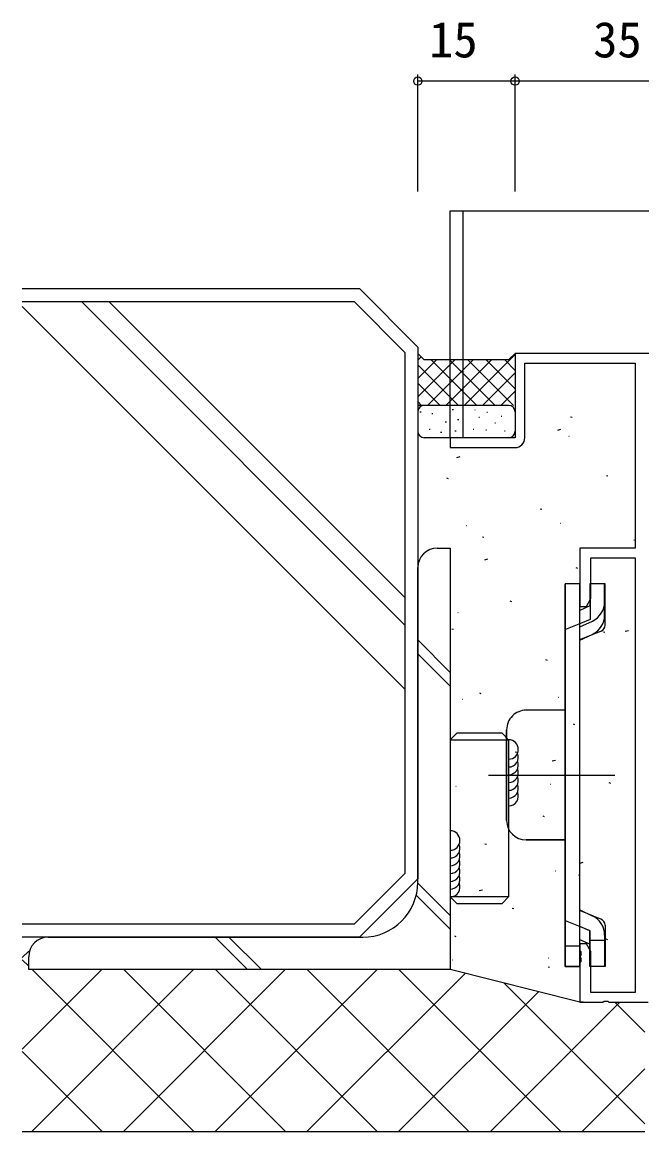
# Model space of a CAD drawing. Units: millimetres, scale not verified. Extents: x -437 to 438, y -344 to 341.
# Drawn here: x -78.8 to 16.7, y -208.7 to -37.6 of the extents above; entities that cross this region are included whole.
import ezdxf
from ezdxf.enums import TextEntityAlignment as Align

# ---------------------------------------------------------------- set-up
doc = ezdxf.new("R2010")
doc.units = ezdxf.units.MM
doc.header["$LTSCALE"] = 2
for name, color, linetype in [('0-2_YKK_11', 7, 'Continuous'), ('0-3_YKK_12', 2, 'Continuous'), ('0-4_YKK_13', 4, 'Continuous'), ('0-5_YKK_D', 6, 'Continuous'), ('0-7_YSS_K', 3, 'Continuous')]:
    doc.layers.add(name, color=color, linetype=linetype)
doc.styles.add('ＭＳ ゴシック', font='')
doc.styles.get('ＭＳ ゴシック').set_extended_font_data('MS Gothic')

msp = doc.modelspace()

# ---------------------------------------------------------------- linework, layer by layer
at = {"layer": '0-2_YKK_11'}
for points in [[(32.2, -88.7), (-2.8, -88.7), (-2.8, -101.7), (-12.8, -101.7), (-12.8, -103.2), (-2.8, -103.2)], [(-1.3, -101.7), (-1.3, -90.2), (15.7, -90.2), (15.7, -118.7), (7.2, -118.7), (7.2, -127.7), (8.2, -127.7), (8.9, -126.488), (8.9, -120.2), (15.7, -120.2)], [(15.7, -120.2), (15.7, -187.2), (8.9, -187.2), (8.9, -180.912), (8.2, -179.7), (7.2, -179.7), (7.2, -180.742), (7.32, -180.925), (7.32, -181.475), (7.2, -181.658), (7.2, -181.742), (7.32, -181.925), (7.32, -182.475), (7.2, -182.658), (7.2, -188.7), (10.742, -188.7), (10.925, -188.58), (11.475, -188.58), (11.658, -188.7), (17.7, -188.7)]]:
    msp.add_lwpolyline(points, dxfattribs=at)
msp.add_arc((-2.8, -101.7), 1.5, 270.00001, 359.99999, dxfattribs=at)
at = {"layer": '0-3_YKK_12'}
for p, q in [((-10.8, -89.7), (-10.8, -66.7)), ((-12.8, -101.7), (-12.8, -89.7)), ((-10.8, -101.7), (-10.8, -89.7))]:
    msp.add_line(p, q, dxfattribs=at)
msp.add_lwpolyline([(-12.8, -89.7), (-12.8, -66.7), (112.7, -66.7)], dxfattribs=at)
at = {"layer": '0-4_YKK_13'}
for p, q in [((4.897, -183.2), (4.903, -124.2)), ((7.2, -124.2), (4.903, -124.2)), ((7.197, -183.2), (7.198, -124.2)), ((8.774, -124.2), (8.774, -129.7)), ((11.074, -124.2), (8.774, -124.2)), ((11.074, -130.577), (11.075, -124.2)), ((11, -129.032), (11, -126.494)), ((7.2, -130.861), (9.112, -129.956)), ((10.448, -131.504), (7.274, -132.787)), ((7.2, -132.906), (9.095, -132.023)), ((4.898, -143.7), (-1.101, -143.7)), ((4.9, -143.7), (-1.1, -143.7)), ((-4.102, -160.699), (-4.102, -146.7)), ((-4.1, -146.7), (-4.1, -160.7)), ((-6.881, -153.7), (12.571, -153.7)), ((4.896, -163.7), (-1.102, -163.699)), ((-1.1, -163.7), (4.9, -163.7)), ((7.2, -174.494), (9.095, -175.377)), ((7.271, -177.093), (4.971, -176.163)), ((10.446, -175.895), (7.271, -174.612)), ((8.771, -177.699), (7.271, -177.093)), ((8.771, -183.199), (8.771, -177.699)), ((11.071, -176.822), (11.071, -183.2)), ((8.7, -179.794), (7.2, -179.084)), ((8.7, -179.143), (11, -179.143)), ((4.9, -180.025), (7.2, -180.025)), ((7.197, -183.2), (4.897, -183.199)), ((11.071, -183.2), (8.771, -183.2))]:
    msp.add_line(p, q, dxfattribs=at)
msp.add_lwpolyline([(7.2, -183.2), (7.2, -124.2), (4.9, -124.2), (4.9, -183.2)], close=True, dxfattribs=at)
for points in [[(11, -126.973), (11, -124.2), (8.7, -124.2), (8.7, -127.606), (7.2, -128.316)], [(8.774, -129.7), (7.274, -130.306), (4.974, -131.235)], [(11, -178.368), (11, -180.906), (11, -183.2), (8.7, -183.2), (8.7, -177.731), (7.2, -177.032)]]:
    msp.add_lwpolyline(points, dxfattribs=at)
for centre, radius, start, end in [((7.7, -126.973), 3.3, 295.33088, 360), ((7.7, -129.032), 3.3, 295, 360), ((10.074, -130.577), 1, 291.99783, 0), ((-1.102, -146.7), 3, 89.99873, 179.99878), ((-1.1, -146.7), 3, 89.99998, 180.00002), ((-1.102, -160.699), 3, 179.99878, 269.99845), ((-1.1, -160.7), 3, 180.00002, 270), ((7.7, -178.368), 3.3, 360, 65), ((10.071, -176.822), 1, 0, 67.99665)]:
    msp.add_arc(centre, radius, start, end, dxfattribs=at)
at = {"layer": '0-5_YKK_D'}
for p, q in [((-17.8, -63.7), (-17.8, -45.7)), ((-2.8, -63.7), (-2.8, -45.7)), ((-2.8, -63.7), (-2.8, -45.7)), ((-2.8, -46.7), (-17.8, -46.7)), ((32.2, -46.7), (-2.8, -46.7))]:
    msp.add_line(p, q, dxfattribs=at)
for centre in [(-17.8, -46.7), (-2.8, -46.7), (-2.8, -46.7)]:
    msp.add_circle(centre, 0.637, dxfattribs=at)
at = {"layer": '0-7_YSS_K'}
for p, q in [((-78.8, -81.47), (-19.8, -140.47)), ((-69.67, -80.7), (-19.8, -130.57)), ((-65.428, -80.7), (-19.8, -126.328)), ((-17.8, -88.7), (-16.8, -89.7)), ((-10.635, -96.706), (-2.8, -88.871)), ((-2.8, -88.7), (-3.8, -89.7)), ((-17.8, -89.729), (-17.286, -89.214)), ((-17.8, -92.557), (-14.943, -89.7)), ((-17.8, -95.386), (-12.114, -89.7)), ((-11.543, -96.705), (-17.8, -90.449)), ((-3.8, -89.7), (-16.8, -89.7)), ((-16.287, -96.701), (-9.286, -89.7)), ((-8.713, -96.708), (-15.72, -89.7)), ((-13.461, -96.704), (-6.457, -89.7)), ((-5.882, -96.71), (-12.892, -89.7)), ((-3.051, -96.712), (-10.063, -89.7)), ((-2.8, -94.135), (-7.235, -89.7)), ((-2.8, -91.307), (-4.407, -89.7)), ((-7.809, -96.708), (-2.8, -91.699)), ((-14.374, -96.703), (-17.8, -93.277)), ((-4.983, -96.711), (-2.8, -94.528)), ((-17.205, -96.701), (-17.8, -96.106)), ((-3.8, -96.7), (-17.8, -96.7)), ((-12.316, -97.402), (-12.516, -97.402)), ((-9.031, -97.377), (-8.931, -97.377)), ((-9.031, -97.377), (-8.931, -97.377)), ((-17.8, -97.7), (-17.8, -100.7)), ((-17.301, -97.729), (-17.501, -97.729)), ((-15.462, -98.015), (-15.662, -98.015)), ((-11.499, -98.914), (-11.699, -98.914)), ((-8.381, -98.514), (-8.281, -98.514)), ((-7.162, -97.743), (-7.062, -97.743)), ((-4.928, -98.352), (-4.828, -98.352)), ((-2.8, -97.7), (-2.8, -100.7)), ((5.757, -98.449), (5.994, -98.527)), ((-15.871, -100.425), (-16.071, -100.425)), ((-14.114, -100.875), (-14.314, -100.875)), ((-13.378, -99.281), (-13.578, -99.281)), ((-11.907, -100.67), (-12.107, -100.67)), ((-9.275, -100.382), (-9.175, -100.382)), ((-7.325, -100.463), (-7.225, -100.463)), ((-5.943, -99.407), (-5.843, -99.407)), ((-4.44, -100.625), (-4.34, -100.625)), ((3.795, -100.495), (4.277, -100.364)), ((-3.8, -101.7), (-16.8, -101.7)), ((5.481, -101.463), (5.531, -101.461)), ((-11.763, -104.734), (-11.281, -104.603)), ((11.271, -107.507), (11.508, -107.586)), ((-13.362, -107.883), (-13.125, -107.962)), ((1.073, -112.646), (1.31, -112.724)), ((-10.34, -115.198), (-10.29, -115.197)), ((4.206, -114.883), (4.256, -114.882)), ((-7.848, -116.942), (-7.61, -117.021)), ((15.507, -117.408), (15.7, -117.472)), ((-7.459, -120.492), (-6.977, -120.361)), ((-17.8, -170.2), (-17.8, -121.7)), ((6.587, -121.705), (6.824, -121.783)), ((-3.612, -126.843), (-3.374, -126.921)), ((4.931, -128.261), (4.981, -128.26)), ((-11.615, -128.619), (-11.565, -128.618)), ((-12.532, -131.14), (-12.294, -131.218)), ((10.823, -131.605), (11.061, -131.684)), ((14.187, -131.525), (14.67, -131.393)), ((-12.8, -137.872), (-17.8, -132.872)), ((-12.8, -139.995), (-17.8, -134.995)), ((1.903, -135.902), (2.14, -135.98)), ((-10.89, -141.997), (-10.84, -141.996)), ((-8.296, -141.04), (-8.058, -141.119)), ((3.906, -141.676), (3.956, -141.675)), ((6.139, -145.803), (6.376, -145.881)), ((-12.8, -148.25), (-12.8, -172.482)), ((-3.8, -148.25), (-3.8, -172.481)), ((-2.781, -150.099), (-2.544, -150.178)), ((2.933, -151.521), (3.415, -151.39)), ((-12.8, -155.297), (-12.742, -155.316)), ((-11.915, -155.412), (-11.865, -155.411)), ((2.632, -155.097), (2.682, -155.096)), ((11.653, -154.862), (11.891, -154.94)), ((1.455, -160), (1.692, -160.078)), ((-7.465, -164.296), (-7.228, -164.375)), ((7.237, -167.279), (7.719, -167.148)), ((3.357, -168.474), (3.407, -168.473)), ((6.969, -169.059), (7.207, -169.137)), ((-12.8, -175.349), (-17.801, -170.347)), ((-12.8, -177.472), (-18.045, -172.226)), ((-8.321, -171.518), (-7.839, -171.387)), ((-3.229, -174.197), (-2.992, -174.276)), ((-74.8, -178.7), (-26.3, -178.7)), ((-44.048, -183.7), (-49.048, -178.7)), ((-41.925, -183.7), (-46.925, -178.7)), ((-12.149, -178.494), (-11.912, -178.572)), ((11.206, -178.96), (11.443, -179.038)), ((-78.8, -181.842), (-77.8, -180.842)), ((-77.8, -183.184), (-78.8, -182.184)), ((-12.465, -182.21), (-12.415, -182.209)), ((2.332, -181.89), (2.382, -181.889)), ((-78.8, -195.984), (-66.516, -183.7)), ((-77.374, -208.7), (-52.374, -183.7)), ((-52.284, -208.7), (-77.284, -183.7)), ((-63.232, -208.7), (-38.232, -183.7)), ((-38.142, -208.7), (-63.142, -183.7)), ((-49.09, -208.7), (-24.09, -183.7)), ((-24, -208.7), (-49, -183.7)), ((-34.948, -208.7), (-10.518, -184.27)), ((-9.857, -208.7), (-34.857, -183.7)), ((4.285, -208.7), (-20.715, -183.7)), ((2.285, -183.256), (2.523, -183.334)), ((17.2, -207.473), (-4.498, -185.776)), ((-20.806, -208.7), (0.795, -187.099)), ((-6.664, -208.7), (13.336, -188.7)), ((17.2, -193.331), (12.569, -188.7)), ((-66.426, -208.7), (-78.8, -196.326)), ((7.479, -208.7), (17.2, -198.979)), ((17.2, -208.7), (-78.8, -208.7))]:
    msp.add_line(p, q, dxfattribs=at)
for points in [[(-78.8, -78.7), (-26.8, -78.7), (-17.8, -87.7), (-17.8, -169.7), (-26.8, -178.7), (-78.8, -178.7)], [(-78.8, -80.7), (-27.628, -80.7), (-19.8, -88.528), (-19.8, -168.872), (-27.628, -176.7), (-78.8, -176.7)], [(-14.8, -118.7), (-12.8, -118.7), (-12.8, -183.7), (-77.8, -183.7), (-77.8, -181.7)], [(7.7, -188.7), (7.2, -188.7), (-12.8, -183.7)]]:
    msp.add_lwpolyline(points, dxfattribs=at)
for points in [[(-12.8, -148.25), (-3.8, -148.25), (-4.8, -147.25), (-11.8, -147.25)], [(-3.8, -172.481), (-12.8, -172.482), (-11.8, -173.482), (-4.8, -173.481)]]:
    msp.add_lwpolyline(points, close=True, dxfattribs=at)
for centre, radius, start, end in [((-16.8, -97.7), 1, 90, 180), ((-3.8, -97.7), 1, 0, 90), ((-16.8, -100.7), 1, 180, 270), ((-3.8, -100.7), 1, 270, 0), ((-14.8, -121.7), 3, 90, 180), ((-3.8, -149.75), 1.5, 270, 90), ((-3.8, -150.95), 1.5, 270, 23.57818), ((-3.8, -152.15), 1.5, 270, 23.57818), ((-3.8, -153.35), 1.5, 270, 23.57818), ((-3.8, -154.55), 1.5, 270, 23.57818), ((-3.8, -155.75), 1.5, 270, 23.57818), ((-3.8, -156.95), 1.5, 270, 23.57818), ((-12.8, -163.782), 1.5, 270, 90), ((-12.8, -164.982), 1.5, 270, 23.57818), ((-12.8, -166.182), 1.5, 270, 23.57818), ((-12.8, -167.382), 1.5, 270, 23.57818), ((-12.8, -168.582), 1.5, 270, 23.57818), ((-12.8, -169.782), 1.5, 270, 23.57818), ((-26.3, -170.2), 8.5, 270, 0), ((-12.8, -170.982), 1.5, 270, 23.57818), ((-74.8, -181.7), 3, 90, 180)]:
    msp.add_arc(centre, radius, start, end, dxfattribs=at)

# ---------------------------------------------------------------- texts
at = {"layer": '0-5_YKK_D', "style": 'ＭＳ ゴシック'}
for s, p in [('35', (9.245, -44.7)), ('15', (-16.053, -44.7))]:
    msp.add_text(s, height=5.499, dxfattribs=at).set_placement(p, align=Align.BOTTOM_LEFT)

doc.saveas('drawing.dxf')
